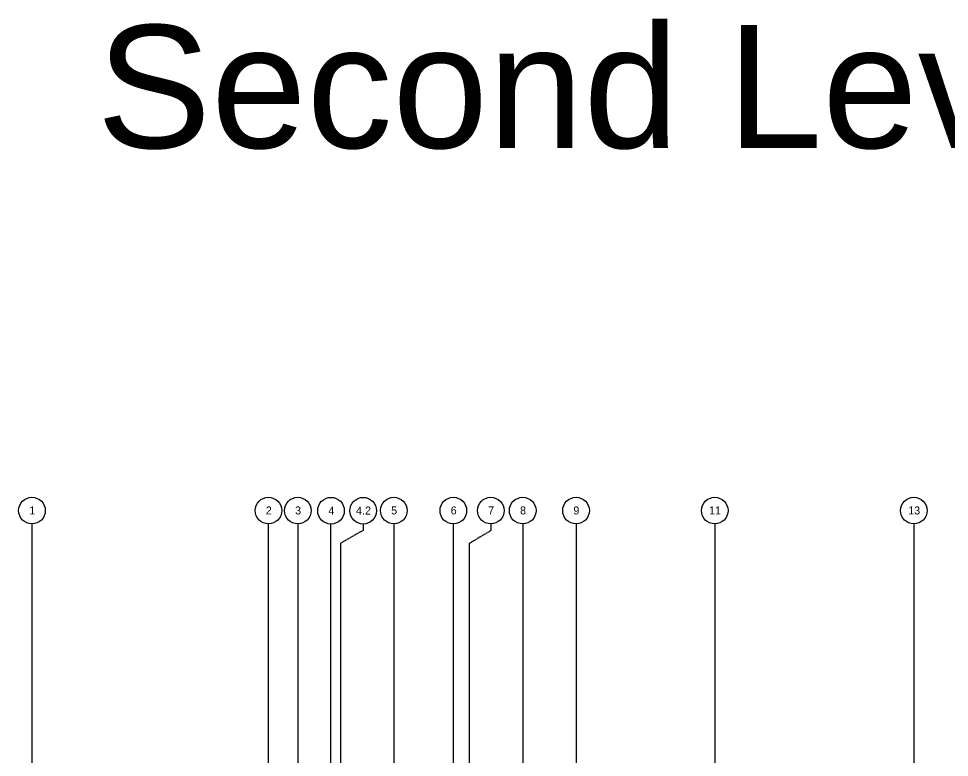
# Model space of a CAD drawing. Header units: inches. Extents: x -6955 to 13123, y -1334 to 3701.
# Drawn here: x 211 to 1258, y 2870 to 3701 of the extents above; entities that cross this region are included whole.
import ezdxf
from ezdxf.enums import TextEntityAlignment as Align

# ---------------------------------------------------------------- set-up
doc = ezdxf.new("R2010")
doc.units = ezdxf.units.IN
doc.header["$MEASUREMENT"] = 0
doc.linetypes.add('CENTER2', pattern=[1.125, 0.75, -0.125, 0.125, -0.125])
doc.layers.add('A-ANNO-NPLT', color=151, linetype='Continuous', plot=False)
doc.layers.add('A-Grid(SmallScale)', color=11, linetype='CENTER2')
doc.layers.add('S-Grid-Iden', color=7, linetype='Continuous')
doc.styles.add('Arial_1', font='arial.ttf', dxfattribs={"height": 0.092206})

# ---------------------------------------------------------------- blocks, each defined once
blk = doc.blocks.new('Column Bubble')
blk.add_circle((-0.004, -0.002), 0.156)
blk.add_attdef('XX', text='', height=0.0938).set_placement((0, 0), align=Align.MIDDLE_CENTER)

msp = doc.modelspace()

# ---------------------------------------------------------------- linework, layer by layer
at = {"layer": 'A-Grid(SmallScale)'}
for p, q in [((225.5897, 3132.3201), (225.5897, 1223.6428)), ((491.5916, 1223.6428), (491.5916, 3132.3201)), ((524.5897, 3132.3201), (524.5897, 1223.6428)), ((561.5897, 3132.3201), (561.5897, 1223.6428)), ((632.5897, 3132.3201), (632.5897, 1223.6428)), ((699.5897, 3132.3201), (699.5897, 1223.6428)), ((777.5897, 3132.3201), (777.5897, 1223.6428)), ((837.5897, 3132.3201), (837.5897, 1223.6428)), ((993.5897, 3132.3201), (993.5897, 1223.6428)), ((1217.5897, 3132.3201), (1217.5897, 1223.6428)), ((572.5897, 3110.5182), (572.5897, 1223.6428)), ((717.5897, 3110.477), (717.5897, 1223.6428))]:
    msp.add_line(p, q, dxfattribs=at)
for points in [[(598.1525, 3132.221), (598.1525, 3125.1531), (572.5897, 3110.5182)], [(741.6719, 3132.3201), (741.6719, 3124.8062), (717.5897, 3110.477)]]:
    msp.add_lwpolyline(points, dxfattribs=at)

# ---------------------------------------------------------------- block references
at = {"layer": 'S-Grid-Iden', "xscale": 96, "yscale": 96, "zscale": 96}
for p, values in [((225.995, 3147.5541), {'XX': '1'}), ((491.9969, 3147.5541), {'XX': '2'}), ((524.995, 3147.5541), {'XX': '3'}), ((562.37, 3147.455), {'XX': '4'}), ((598.5579, 3147.455), {'XX': '4.2'}), ((632.995, 3147.5541), {'XX': '5'}), ((699.995, 3147.5541), {'XX': '6'}), ((742.0772, 3147.5541), {'XX': '7'}), ((777.995, 3147.5541), {'XX': '8'}), ((837.995, 3147.5541), {'XX': '9'}), ((993.995, 3147.5541), {'XX': '11'}), ((1217.995, 3147.5541), {'XX': '13'})]:
    msp.add_blockref('Column Bubble', p, dxfattribs=at).add_auto_attribs(values)

# ---------------------------------------------------------------- texts
at = {"layer": 'A-ANNO-NPLT', "insert": (1898.4471, 3603.7431), "char_height": 138.300675, "width": 3995.904705, "attachment_point": 5, "style": 'Arial_1'}
msp.add_mtext('Second Level Floor Plan w/o Loading', dxfattribs=at)

doc.saveas('drawing.dxf')
